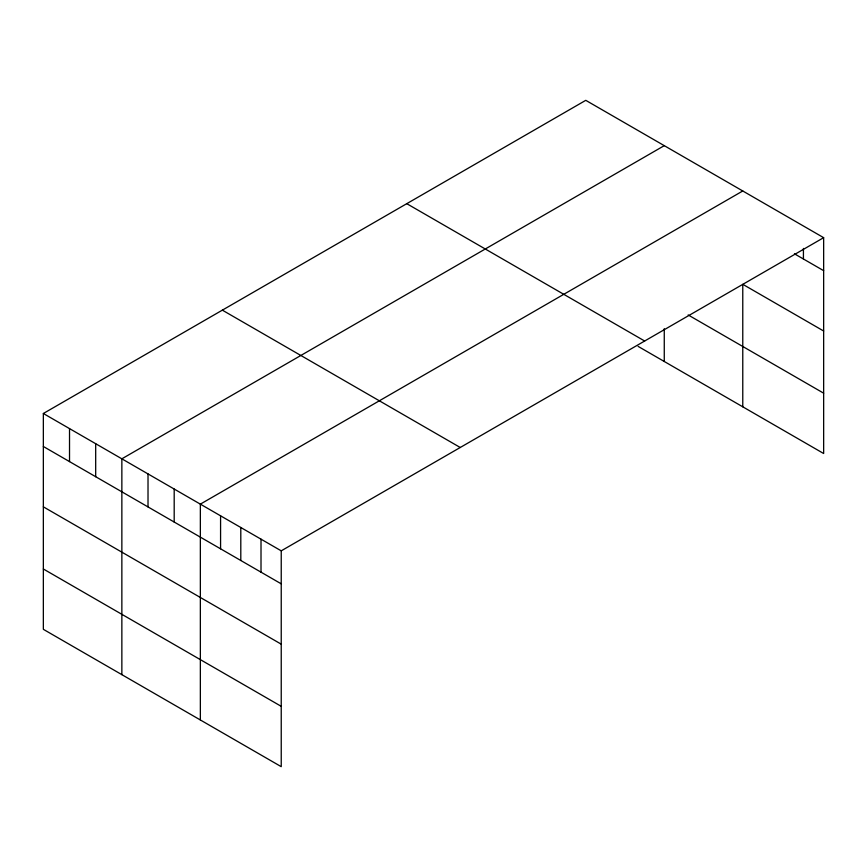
<?xml version="1.0" encoding="UTF-8"?>
<svg xmlns="http://www.w3.org/2000/svg" width="867" height="867" viewBox="0 0 867 867"><rect width="100%" height="100%" fill="white"/><g stroke="black" fill="none" stroke-linecap="round" stroke-linejoin="round"><path stroke-width="1.3" d="M43.35 413.494L281.233 550.838L281.233 766.666L43.35 629.323L43.35 413.494L585.767 100.334L823.65 237.677L823.65 453.506L638.101 346.377M664.263 145.656L121.857 458.816L121.857 674.645M742.77 190.978L200.353 504.139L200.353 719.968M281.233 550.838L823.65 237.677M794.443 253.814L823.65 270.667M823.65 331.01L742.77 284.311L742.77 406.807M688.16 314.949L823.65 393.174M406.764 203.669L644.658 341.013M222.342 310.148L460.236 447.491M43.35 446.494L281.233 583.838M43.35 506.827L281.233 644.17M43.35 568.99L281.233 706.334M803.427 248.439L803.427 258.995M664.263 328.701L664.263 361.485M261.01 539.155L261.01 572.155M240.798 527.483L240.798 560.483M220.576 515.811L220.576 548.811M174.191 489.031L174.191 522.032M148.019 473.924L148.019 506.924M95.684 443.709L95.684 476.709M69.523 428.601L69.523 461.602"/></g></svg>
